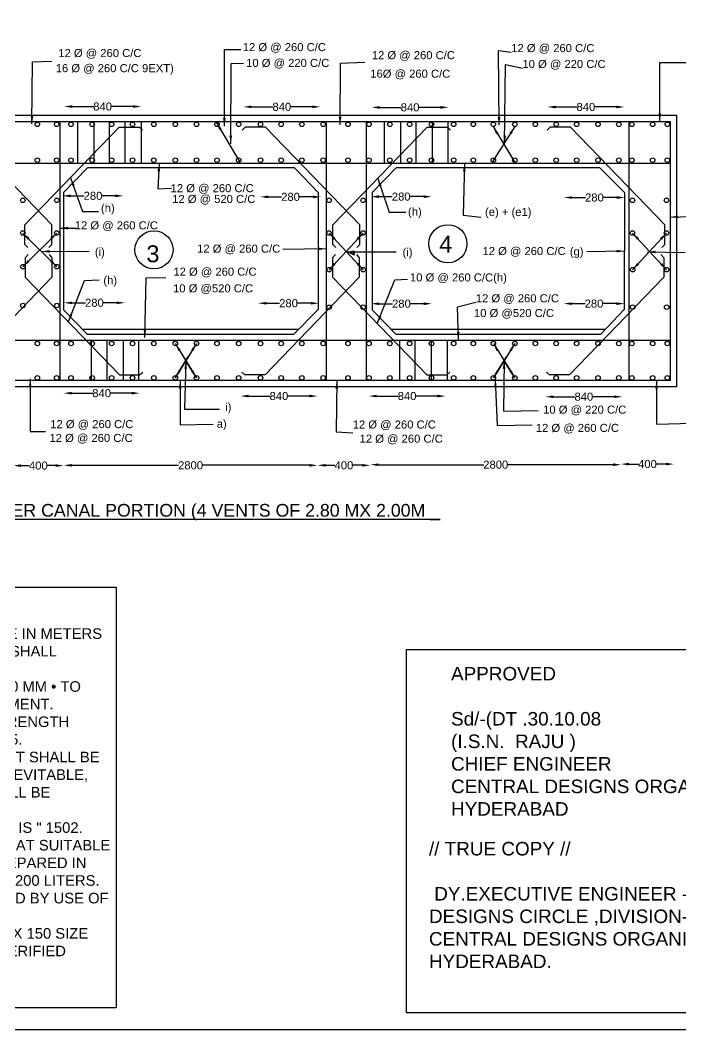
# Model space of a CAD drawing. Header units: millimetres. Extents: x 2123476 to 4268033, y 45589216 to 91252840.
# Drawn here: x 2142029 to 2157644, y 45589216 to 45613075 of the extents above; entities that cross this region are included whole.
import ezdxf

# ---------------------------------------------------------------- set-up
doc = ezdxf.new("R2010")
doc.units = ezdxf.units.MM
doc.header["$MEASUREMENT"] = 0
doc.header["$PDMODE"] = 32
doc.header["$PDSIZE"] = 300
for name, color, linetype in [('DIMENSION', 7, 'Continuous'), ('DRAWING', 2, 'Continuous'), ('TEXT', 7, 'Continuous')]:
    doc.layers.add(name, color=color, linetype=linetype)
doc.styles.get("Standard").update_dxf_attribs({"font": 'arial.ttf', "height": 190})
doc.dimstyles.get("Standard").update_dxf_attribs({"dimtxt": 190, "dimasz": 190, "dimexe": 0.18, "dimexo": 0.0625, "dimgap": 0.09, "dimtad": 0, "dimdec": 0, "dimzin": 0, "dimdsep": 46, "dimtxsty": 'Standard', "dimcen": 0.09, "dimse1": 1, "dimse2": 1, "dimadec": 0, "dimazin": 0, "dimtfac": 1, "dimtdec": 0, "dimtofl": 0, "dimtmove": 0, "dimatfit": 3, "dimfxl": 1, "dimtolj": 1, "dimtzin": 0, "dimarcsym": 0})

# ---------------------------------------------------------------- blocks, each defined once
blk = doc.blocks.new('*D91')
at = {"layer": 'Defpoints', "color": 0, "transparency": 16777216}
for p in [(2143069, 45611041), (2144885, 45611035), (2144885, 45611029)]:
    blk.add_point(p, dxfattribs=at)
at = {"layer": 'TEXT', "color": 0, "lineweight": -2, "transparency": 16777216}
for p, q in [((2143259, 45611035), (2143767, 45611035)), ((2144695, 45611035), (2144187, 45611035))]:
    blk.add_line(p, q, dxfattribs=at)
at = {"layer": 'TEXT', "color": 0, "transparency": 16777216}
for points in [[(2143259, 45611067), (2143259, 45611003), (2143069, 45611035)], [(2144695, 45611067), (2144695, 45611003), (2144885, 45611035)]]:
    blk.add_solid(points, dxfattribs=at)
at = {"layer": 'TEXT', "color": 0, "transparency": 16777216, "insert": (2143977, 45611035), "char_height": 190, "attachment_point": 5}
blk.add_mtext('\\A1;840', dxfattribs=at)
blk = doc.blocks.new('*D92')
at = {"layer": 'Defpoints', "color": 0, "transparency": 16777216}
for p in [(2147306, 45611033), (2149121, 45611027), (2149121, 45611021)]:
    blk.add_point(p, dxfattribs=at)
at = {"layer": 'TEXT', "color": 0, "lineweight": -2, "transparency": 16777216}
for p, q in [((2147496, 45611027), (2148004, 45611027)), ((2148931, 45611027), (2148423, 45611027))]:
    blk.add_line(p, q, dxfattribs=at)
at = {"layer": 'TEXT', "color": 0, "transparency": 16777216}
for points in [[(2147496, 45611059), (2147496, 45610995), (2147306, 45611027)], [(2148931, 45611059), (2148931, 45610995), (2149121, 45611027)]]:
    blk.add_solid(points, dxfattribs=at)
at = {"layer": 'TEXT', "color": 0, "transparency": 16777216, "insert": (2148213, 45611027), "char_height": 190, "attachment_point": 5}
blk.add_mtext('\\A1;840', dxfattribs=at)
blk = doc.blocks.new('*D93')
at = {"layer": 'Defpoints', "color": 0, "transparency": 16777216}
for p in [(2150337, 45611021), (2152153, 45611015), (2152153, 45611008)]:
    blk.add_point(p, dxfattribs=at)
at = {"layer": 'TEXT', "color": 0, "lineweight": -2, "transparency": 16777216}
for p, q in [((2150527, 45611015), (2151035, 45611015)), ((2151963, 45611015), (2151455, 45611015))]:
    blk.add_line(p, q, dxfattribs=at)
at = {"layer": 'TEXT', "color": 0, "transparency": 16777216}
for points in [[(2150527, 45611046), (2150527, 45610983), (2150337, 45611015)], [(2151963, 45611046), (2151963, 45610983), (2152153, 45611015)]]:
    blk.add_solid(points, dxfattribs=at)
at = {"layer": 'TEXT', "color": 0, "transparency": 16777216, "insert": (2151245, 45611015), "char_height": 190, "attachment_point": 5}
blk.add_mtext('\\A1;840', dxfattribs=at)
blk = doc.blocks.new('*D94')
at = {"layer": 'Defpoints', "color": 0, "transparency": 16777216}
for p in [(2154492, 45611030), (2156308, 45611024), (2156308, 45611017)]:
    blk.add_point(p, dxfattribs=at)
at = {"layer": 'TEXT', "color": 0, "lineweight": -2, "transparency": 16777216}
for p, q in [((2154682, 45611024), (2155190, 45611024)), ((2156118, 45611024), (2155610, 45611024))]:
    blk.add_line(p, q, dxfattribs=at)
at = {"layer": 'TEXT', "color": 0, "transparency": 16777216}
for points in [[(2154682, 45611055), (2154682, 45610992), (2154492, 45611024)], [(2156118, 45611055), (2156118, 45610992), (2156308, 45611024)]]:
    blk.add_solid(points, dxfattribs=at)
at = {"layer": 'TEXT', "color": 0, "transparency": 16777216, "insert": (2155400, 45611024), "char_height": 190, "attachment_point": 5}
blk.add_mtext('\\A1;840', dxfattribs=at)
blk = doc.blocks.new('*D95')
at = {"layer": 'Defpoints', "color": 0, "transparency": 16777216}
for p in [(2154444, 45604183), (2156260, 45604177), (2156260, 45604170)]:
    blk.add_point(p, dxfattribs=at)
at = {"layer": 'TEXT', "color": 0, "lineweight": -2, "transparency": 16777216}
for p, q in [((2154634, 45604177), (2155142, 45604177)), ((2156070, 45604177), (2155562, 45604177))]:
    blk.add_line(p, q, dxfattribs=at)
at = {"layer": 'TEXT', "color": 0, "transparency": 16777216}
for points in [[(2154634, 45604208), (2154634, 45604145), (2154444, 45604177)], [(2156070, 45604208), (2156070, 45604145), (2156260, 45604177)]]:
    blk.add_solid(points, dxfattribs=at)
at = {"layer": 'TEXT', "color": 0, "transparency": 16777216, "insert": (2155352, 45604177), "char_height": 190, "attachment_point": 5}
blk.add_mtext('\\A1;840', dxfattribs=at)
blk = doc.blocks.new('*D96')
at = {"layer": 'Defpoints', "color": 0, "transparency": 16777216}
for p in [(2150267, 45604199), (2152082, 45604192), (2152082, 45604186)]:
    blk.add_point(p, dxfattribs=at)
at = {"layer": 'TEXT', "color": 0, "lineweight": -2, "transparency": 16777216}
for p, q in [((2150457, 45604192), (2150965, 45604192)), ((2151892, 45604192), (2151384, 45604192))]:
    blk.add_line(p, q, dxfattribs=at)
at = {"layer": 'TEXT', "color": 0, "transparency": 16777216}
for points in [[(2150457, 45604224), (2150457, 45604161), (2150267, 45604192)], [(2151892, 45604224), (2151892, 45604161), (2152082, 45604192)]]:
    blk.add_solid(points, dxfattribs=at)
at = {"layer": 'TEXT', "color": 0, "transparency": 16777216, "insert": (2151174, 45604192), "char_height": 190, "attachment_point": 5}
blk.add_mtext('\\A1;840', dxfattribs=at)
blk = doc.blocks.new('*D97')
at = {"layer": 'Defpoints', "color": 0, "transparency": 16777216}
for p in [(2147238, 45604199), (2149053, 45604192), (2149053, 45604186)]:
    blk.add_point(p, dxfattribs=at)
at = {"layer": 'TEXT', "color": 0, "lineweight": -2, "transparency": 16777216}
for p, q in [((2147428, 45604192), (2147936, 45604192)), ((2148863, 45604192), (2148355, 45604192))]:
    blk.add_line(p, q, dxfattribs=at)
at = {"layer": 'TEXT', "color": 0, "transparency": 16777216}
for points in [[(2147428, 45604224), (2147428, 45604161), (2147238, 45604192)], [(2148863, 45604224), (2148863, 45604161), (2149053, 45604192)]]:
    blk.add_solid(points, dxfattribs=at)
at = {"layer": 'TEXT', "color": 0, "transparency": 16777216, "insert": (2148145, 45604192), "char_height": 190, "attachment_point": 5}
blk.add_mtext('\\A1;840', dxfattribs=at)
blk = doc.blocks.new('*D98')
at = {"layer": 'Defpoints', "color": 0, "transparency": 16777216}
for p in [(2143055, 45604261), (2143055, 45604213), (2144852, 45604201)]:
    blk.add_point(p, dxfattribs=at)
at = {"layer": 'TEXT', "color": 0, "lineweight": -2, "transparency": 16777216}
for p, q in [((2143245, 45604261), (2143744, 45604261)), ((2144662, 45604261), (2144164, 45604261))]:
    blk.add_line(p, q, dxfattribs=at)
at = {"layer": 'TEXT', "color": 0, "transparency": 16777216}
for points in [[(2143245, 45604293), (2143245, 45604229), (2143055, 45604261)], [(2144662, 45604293), (2144662, 45604229), (2144852, 45604261)]]:
    blk.add_solid(points, dxfattribs=at)
at = {"layer": 'TEXT', "color": 0, "transparency": 16777216, "insert": (2143954, 45604261), "char_height": 190, "attachment_point": 5}
blk.add_mtext('\\A1;840', dxfattribs=at)
blk = doc.blocks.new('*D109')
at = {"layer": 'Defpoints', "color": 0, "transparency": 16777216}
for p in [(2154875, 45606367), (2156310, 45606377), (2156310, 45606363)]:
    blk.add_point(p, dxfattribs=at)
at = {"layer": 'TEXT', "color": 0, "lineweight": -2, "transparency": 16777216}
for p, q in [((2155065, 45606377), (2155381, 45606377)), ((2156120, 45606377), (2155804, 45606377))]:
    blk.add_line(p, q, dxfattribs=at)
at = {"layer": 'TEXT', "color": 0, "transparency": 16777216}
for points in [[(2155065, 45606408), (2155065, 45606345), (2154875, 45606377)], [(2156120, 45606408), (2156120, 45606345), (2156310, 45606377)]]:
    blk.add_solid(points, dxfattribs=at)
at = {"layer": 'TEXT', "color": 0, "transparency": 16777216, "insert": (2155592, 45606377), "char_height": 190, "attachment_point": 5}
blk.add_mtext('\\A1;280', dxfattribs=at)
blk = doc.blocks.new('*D110')
at = {"layer": 'Defpoints', "color": 0, "transparency": 16777216}
for p in [(2154884, 45608875), (2156320, 45608884), (2156320, 45608870)]:
    blk.add_point(p, dxfattribs=at)
at = {"layer": 'TEXT', "color": 0, "lineweight": -2, "transparency": 16777216}
for p, q in [((2155074, 45608884), (2155391, 45608884)), ((2156130, 45608884), (2155813, 45608884))]:
    blk.add_line(p, q, dxfattribs=at)
at = {"layer": 'TEXT', "color": 0, "transparency": 16777216}
for points in [[(2155074, 45608916), (2155074, 45608853), (2154884, 45608884)], [(2156130, 45608916), (2156130, 45608853), (2156320, 45608884)]]:
    blk.add_solid(points, dxfattribs=at)
at = {"layer": 'TEXT', "color": 0, "transparency": 16777216, "insert": (2155602, 45608884), "char_height": 190, "attachment_point": 5}
blk.add_mtext('\\A1;280', dxfattribs=at)
blk = doc.blocks.new('*D111')
at = {"layer": 'Defpoints', "color": 0, "transparency": 16777216}
for p in [(2150318, 45608896), (2151753, 45608905), (2151753, 45608891)]:
    blk.add_point(p, dxfattribs=at)
at = {"layer": 'TEXT', "color": 0, "lineweight": -2, "transparency": 16777216}
for p, q in [((2150508, 45608905), (2150824, 45608905)), ((2151563, 45608905), (2151247, 45608905))]:
    blk.add_line(p, q, dxfattribs=at)
at = {"layer": 'TEXT', "color": 0, "transparency": 16777216}
for points in [[(2150508, 45608937), (2150508, 45608873), (2150318, 45608905)], [(2151563, 45608937), (2151563, 45608873), (2151753, 45608905)]]:
    blk.add_solid(points, dxfattribs=at)
at = {"layer": 'TEXT', "color": 0, "transparency": 16777216, "insert": (2151035, 45608905), "char_height": 190, "attachment_point": 5}
blk.add_mtext('\\A1;280', dxfattribs=at)
blk = doc.blocks.new('*D112')
at = {"layer": 'Defpoints', "color": 0, "transparency": 16777216}
for p in [(2150323, 45606366), (2151758, 45606375), (2151758, 45606361)]:
    blk.add_point(p, dxfattribs=at)
at = {"layer": 'TEXT', "color": 0, "lineweight": -2, "transparency": 16777216}
for p, q in [((2150513, 45606375), (2150829, 45606375)), ((2151568, 45606375), (2151252, 45606375))]:
    blk.add_line(p, q, dxfattribs=at)
at = {"layer": 'TEXT', "color": 0, "transparency": 16777216}
for points in [[(2150513, 45606407), (2150513, 45606343), (2150323, 45606375)], [(2151568, 45606407), (2151568, 45606343), (2151758, 45606375)]]:
    blk.add_solid(points, dxfattribs=at)
at = {"layer": 'TEXT', "color": 0, "transparency": 16777216, "insert": (2151040, 45606375), "char_height": 190, "attachment_point": 5}
blk.add_mtext('\\A1;280', dxfattribs=at)
blk = doc.blocks.new('*D113')
at = {"layer": 'Defpoints', "color": 0, "transparency": 16777216}
for p in [(2147655, 45606376), (2149090, 45606386), (2149090, 45606372)]:
    blk.add_point(p, dxfattribs=at)
at = {"layer": 'TEXT', "color": 0, "lineweight": -2, "transparency": 16777216}
for p, q in [((2147845, 45606386), (2148161, 45606386)), ((2148900, 45606386), (2148583, 45606386))]:
    blk.add_line(p, q, dxfattribs=at)
at = {"layer": 'TEXT', "color": 0, "transparency": 16777216}
for points in [[(2147845, 45606417), (2147845, 45606354), (2147655, 45606386)], [(2148900, 45606417), (2148900, 45606354), (2149090, 45606386)]]:
    blk.add_solid(points, dxfattribs=at)
at = {"layer": 'TEXT', "color": 0, "transparency": 16777216, "insert": (2148372, 45606386), "char_height": 190, "attachment_point": 5}
blk.add_mtext('\\A1;280', dxfattribs=at)
blk = doc.blocks.new('*D114')
at = {"layer": 'Defpoints', "color": 0, "transparency": 16777216}
for p in [(2147701, 45608891), (2149137, 45608900), (2149137, 45608886)]:
    blk.add_point(p, dxfattribs=at)
at = {"layer": 'TEXT', "color": 0, "lineweight": -2, "transparency": 16777216}
for p, q in [((2147891, 45608900), (2148208, 45608900)), ((2148947, 45608900), (2148630, 45608900))]:
    blk.add_line(p, q, dxfattribs=at)
at = {"layer": 'TEXT', "color": 0, "transparency": 16777216}
for points in [[(2147891, 45608932), (2147891, 45608868), (2147701, 45608900)], [(2148947, 45608932), (2148947, 45608868), (2149137, 45608900)]]:
    blk.add_solid(points, dxfattribs=at)
at = {"layer": 'TEXT', "color": 0, "transparency": 16777216, "insert": (2148419, 45608900), "char_height": 190, "attachment_point": 5}
blk.add_mtext('\\A1;280', dxfattribs=at)
blk = doc.blocks.new('*D115')
at = {"layer": 'Defpoints', "color": 0, "transparency": 16777216}
for p in [(2143032, 45608915), (2144467, 45608924), (2144467, 45608910)]:
    blk.add_point(p, dxfattribs=at)
at = {"layer": 'TEXT', "color": 0, "lineweight": -2, "transparency": 16777216}
for p, q in [((2143222, 45608924), (2143538, 45608924)), ((2144277, 45608924), (2143961, 45608924))]:
    blk.add_line(p, q, dxfattribs=at)
at = {"layer": 'TEXT', "color": 0, "transparency": 16777216}
for points in [[(2143222, 45608956), (2143222, 45608892), (2143032, 45608924)], [(2144277, 45608956), (2144277, 45608892), (2144467, 45608924)]]:
    blk.add_solid(points, dxfattribs=at)
at = {"layer": 'TEXT', "color": 0, "transparency": 16777216, "insert": (2143750, 45608924), "char_height": 190, "attachment_point": 5}
blk.add_mtext('\\A1;280', dxfattribs=at)
blk = doc.blocks.new('*D116')
at = {"layer": 'Defpoints', "color": 0, "transparency": 16777216}
for p in [(2143065, 45606387), (2144501, 45606396), (2144501, 45606382)]:
    blk.add_point(p, dxfattribs=at)
at = {"layer": 'TEXT', "color": 0, "lineweight": -2, "transparency": 16777216}
for p, q in [((2143255, 45606396), (2143572, 45606396)), ((2144311, 45606396), (2143994, 45606396))]:
    blk.add_line(p, q, dxfattribs=at)
at = {"layer": 'TEXT', "color": 0, "transparency": 16777216}
for points in [[(2143255, 45606428), (2143255, 45606365), (2143065, 45606396)], [(2144311, 45606428), (2144311, 45606365), (2144501, 45606396)]]:
    blk.add_solid(points, dxfattribs=at)
at = {"layer": 'TEXT', "color": 0, "transparency": 16777216, "insert": (2143783, 45606396), "char_height": 190, "attachment_point": 5}
blk.add_mtext('\\A1;280', dxfattribs=at)
blk = doc.blocks.new('*D137')
at = {"layer": 'Defpoints', "color": 0, "transparency": 16777216}
for p in [(2141860, 45602558), (2143057, 45602549), (2143057, 45602521)]:
    blk.add_point(p, dxfattribs=at)
at = {"layer": 'DIMENSION', "color": 0, "lineweight": -2, "transparency": 16777216}
for p, q in [((2142050, 45602549), (2142245, 45602549)), ((2142867, 45602549), (2142672, 45602549))]:
    blk.add_line(p, q, dxfattribs=at)
at = {"layer": 'DIMENSION', "color": 0, "transparency": 16777216}
for points in [[(2142050, 45602580), (2142050, 45602517), (2141860, 45602549)], [(2142867, 45602580), (2142867, 45602517), (2143057, 45602549)]]:
    blk.add_solid(points, dxfattribs=at)
at = {"layer": 'DIMENSION', "color": 0, "transparency": 16777216, "insert": (2142458, 45602549), "char_height": 190, "attachment_point": 5}
blk.add_mtext('\\A1;400', dxfattribs=at)
blk = doc.blocks.new('*D138')
at = {"layer": 'Defpoints', "color": 0, "transparency": 16777216}
for p in [(2143057, 45602521), (2149056, 45602570), (2149056, 45602556)]:
    blk.add_point(p, dxfattribs=at)
at = {"layer": 'DIMENSION', "color": 0, "lineweight": -2, "transparency": 16777216}
for p, q in [((2143247, 45602556), (2145771, 45602556)), ((2148866, 45602556), (2146341, 45602556))]:
    blk.add_line(p, q, dxfattribs=at)
at = {"layer": 'DIMENSION', "color": 0, "transparency": 16777216}
for points in [[(2143247, 45602587), (2143247, 45602524), (2143057, 45602556)], [(2148866, 45602587), (2148866, 45602524), (2149056, 45602556)]]:
    blk.add_solid(points, dxfattribs=at)
at = {"layer": 'DIMENSION', "color": 0, "transparency": 16777216, "insert": (2146056, 45602556), "char_height": 190, "attachment_point": 5}
blk.add_mtext('\\A1;2800', dxfattribs=at)
blk = doc.blocks.new('*D139')
at = {"layer": 'Defpoints', "color": 0, "transparency": 16777216}
for p in [(2149056, 45602570), (2150306, 45602556), (2150306, 45602528)]:
    blk.add_point(p, dxfattribs=at)
at = {"layer": 'DIMENSION', "color": 0, "lineweight": -2, "transparency": 16777216}
for p, q in [((2149246, 45602556), (2149468, 45602556)), ((2150116, 45602556), (2149895, 45602556))]:
    blk.add_line(p, q, dxfattribs=at)
at = {"layer": 'DIMENSION', "color": 0, "transparency": 16777216}
for points in [[(2149246, 45602587), (2149246, 45602524), (2149056, 45602556)], [(2150116, 45602587), (2150116, 45602524), (2150306, 45602556)]]:
    blk.add_solid(points, dxfattribs=at)
at = {"layer": 'DIMENSION', "color": 0, "transparency": 16777216, "insert": (2149681, 45602556), "char_height": 190, "attachment_point": 5}
blk.add_mtext('\\A1;400', dxfattribs=at)
blk = doc.blocks.new('*D140')
at = {"layer": 'Defpoints', "color": 0, "transparency": 16777216}
for p in [(2150306, 45602556), (2156231, 45602571), (2156231, 45602536)]:
    blk.add_point(p, dxfattribs=at)
at = {"layer": 'DIMENSION', "color": 0, "lineweight": -2, "transparency": 16777216}
for p, q in [((2150496, 45602571), (2152984, 45602571)), ((2156041, 45602571), (2153554, 45602571))]:
    blk.add_line(p, q, dxfattribs=at)
at = {"layer": 'DIMENSION', "color": 0, "transparency": 16777216}
for points in [[(2150496, 45602602), (2150496, 45602539), (2150306, 45602571)], [(2156041, 45602602), (2156041, 45602539), (2156231, 45602571)]]:
    blk.add_solid(points, dxfattribs=at)
at = {"layer": 'DIMENSION', "color": 0, "transparency": 16777216, "insert": (2153269, 45602571), "char_height": 190, "attachment_point": 5}
blk.add_mtext('\\A1;2800', dxfattribs=at)
blk = doc.blocks.new('*D141')
at = {"layer": 'Defpoints', "color": 0, "transparency": 16777216}
for p in [(2156231, 45602571), (2157480, 45602585), (2157480, 45602515)]:
    blk.add_point(p, dxfattribs=at)
at = {"layer": 'DIMENSION', "color": 0, "lineweight": -2, "transparency": 16777216}
for p, q in [((2156421, 45602585), (2156642, 45602585)), ((2157290, 45602585), (2157069, 45602585))]:
    blk.add_line(p, q, dxfattribs=at)
at = {"layer": 'DIMENSION', "color": 0, "transparency": 16777216}
for points in [[(2156421, 45602616), (2156421, 45602553), (2156231, 45602585)], [(2157290, 45602616), (2157290, 45602553), (2157480, 45602585)]]:
    blk.add_solid(points, dxfattribs=at)
at = {"layer": 'DIMENSION', "color": 0, "transparency": 16777216, "insert": (2156856, 45602585), "char_height": 190, "attachment_point": 5}
blk.add_mtext('\\A1;400', dxfattribs=at)

msp = doc.modelspace()

# ---------------------------------------------------------------- linework, layer by layer
at = {"layer": 'DIMENSION', "color": 0}
for points in [[(2176424.6, 45589216), (2123475.5, 45589216), (2123475.5, 45628783), (2176424.6, 45628783)], [(2131518.3, 45599673.2), (2144296.3, 45599673.2), (2144296.3, 45589738.8), (2131518.3, 45589738.8)]]:
    msp.add_lwpolyline(points, close=True, dxfattribs=at)
msp.add_circle((2152138.3, 45607790.9), 451, dxfattribs=at)
at = {"layer": 'DRAWING', "color": 0}
for points in [[(2127409.2, 45610828.3), (2157539.3, 45610828.3), (2157539.3, 45604411.2), (2127409.2, 45604411.2)], [(2127557.1, 45610680.3), (2157391.4, 45610680.3), (2157391.4, 45604559.1), (2127557.1, 45604559.1)]]:
    msp.add_lwpolyline(points, close=True, dxfattribs=at)
for points in [[(2142707.8, 45607699.9), (2142776.6, 45607777.7), (2142776.6, 45608235.3), (2140548, 45610543.3), (2140070.2, 45610543.3), (2139999.2, 45610479.7)], [(2142211.6, 45607699.9), (2142142.8, 45607777.7), (2142142.8, 45608235.3), (2144371.4, 45610543.3), (2144849.3, 45610543.3), (2144920.2, 45610479.7)], [(2142966.6, 45610680.3), (2142966.6, 45604559.1)], [(2143383, 45610680.3), (2143383, 45609694.4)], [(2143771.6, 45610680.3), (2143771.6, 45609694.4)], [(2144134.2, 45610680.3), (2144134.2, 45609694.4)], [(2144502.6, 45610680.3), (2144502.6, 45609694.4)], [(2144889.7, 45610680.3), (2144889.7, 45609694.4)], [(2149986.8, 45607699.9), (2150055.5, 45607777.7), (2150055.5, 45608235.3), (2147826.9, 45610543.3), (2147349.1, 45610543.3), (2147278.1, 45610479.7)], [(2149262.3, 45610680.3), (2149262.3, 45604559.1)], [(2149490.5, 45607699.9), (2149421.8, 45607777.7), (2149421.8, 45608235.3), (2151650.4, 45610543.3), (2152128.2, 45610543.3), (2152199.2, 45610479.7)], [(2150208.9, 45610680.3), (2150208.9, 45604559.1)], [(2150632.7, 45610680.3), (2150632.7, 45609694.4)], [(2151018.1, 45610680.3), (2151018.1, 45609694.4)], [(2151380.6, 45610680.3), (2151380.6, 45609694.4)], [(2151766, 45610680.3), (2151766, 45609694.4)], [(2152137.1, 45610680.3), (2152137.1, 45609694.4)], [(2157193.3, 45607699.9), (2157262.1, 45607777.7), (2157262.1, 45608235.3), (2155033.5, 45610543.3), (2154555.7, 45610543.3), (2154484.7, 45610479.7)], [(2156414.2, 45610680.3), (2156414.2, 45604559.1)], [(2127557.1, 45609694.4), (2157391.4, 45609694.4)], [(2143055.8, 45609004.9), (2143055.8, 45606231.9), (2143615.1, 45605655.3), (2148497.6, 45605655.3), (2149078.4, 45606245.1), (2149078.4, 45608995), (2148513.8, 45609583.8), (2143620.7, 45609583.8), (2143055.8, 45609004.9)], [(2150347.7, 45609004.9), (2150347.7, 45606231.9), (2150907, 45605655.3), (2155750.1, 45605655.3), (2156309.5, 45606245.1), (2156318.5, 45608995), (2155732.1, 45609583.8), (2150912.5, 45609583.8), (2150347.7, 45609004.9)], [(2142711.7, 45607539.2), (2142780.4, 45607461.4), (2142780.4, 45607003.8), (2140551.9, 45604695.8), (2140074, 45604695.8), (2140003.1, 45604759.4)], [(2142215.5, 45607539.2), (2142146.7, 45607461.4), (2142146.7, 45607003.8), (2144375.3, 45604695.8), (2144853.1, 45604695.8), (2144924.1, 45604759.4)], [(2149975.6, 45607539.2), (2150044.3, 45607461.4), (2150044.3, 45607003.8), (2147815.7, 45604695.8), (2147337.9, 45604695.8), (2147266.9, 45604759.4)], [(2149479.3, 45607539.2), (2149410.6, 45607461.4), (2149410.6, 45607003.8), (2151639.2, 45604695.8), (2152117, 45604695.8), (2152187.9, 45604759.4)], [(2157175.3, 45607539.2), (2157244, 45607461.4), (2157244, 45607003.8), (2155015.4, 45604695.8), (2154537.6, 45604695.8), (2154466.6, 45604759.4)], [(2143501, 45605772.9), (2148614.3, 45605773.8)], [(2150792.9, 45605772.9), (2155862.5, 45605773.8)], [(2127557.1, 45605513.5), (2157391.4, 45605513.5)], [(2143705.8, 45605513.5), (2143705.8, 45604559.1)], [(2144073.5, 45605513.5), (2144073.5, 45604559.1)], [(2144459.3, 45605513.5), (2144459.3, 45604559.1)], [(2144825.5, 45605513.5), (2144825.5, 45604559.1)], [(2150990.9, 45605513.5), (2150990.9, 45604559.1)], [(2151360.5, 45605513.5), (2151360.5, 45604559.1)], [(2151741.6, 45605513.5), (2151741.6, 45604559.1)], [(2152122.8, 45605513.5), (2152122.8, 45604559.1)]]:
    msp.add_lwpolyline(points, dxfattribs=at)
for centre in [(2142434.8, 45610612.6), (2142891.9, 45610612.6), (2143230.7, 45610612.6), (2143731.1, 45610612.6), (2144190.2, 45610612.6), (2144682.7, 45610612.6), (2145187, 45610612.6), (2145695.2, 45610612.6), (2146195.6, 45610612.6), (2146680.2, 45610612.6), (2147192.4, 45610612.6), (2147709.5, 45610612.6), (2148198.5, 45610612.6), (2148687.5, 45610612.6), (2149190.7, 45610612.6), (2149778.9, 45610612.6), (2150274.9, 45610612.6), (2150767.6, 45610612.6), (2151234.9, 45610612.6), (2151751.4, 45610612.6), (2152275.3, 45610612.6), (2152740.1, 45610612.6), (2153212.7, 45610612.6), (2153722.6, 45610612.6), (2154204.4, 45610612.6), (2154698.8, 45610612.6), (2155183.4, 45610612.6), (2155686.9, 45610612.6), (2156178.2, 45610612.6), (2156487.7, 45610612.6), (2156978.9, 45610612.6), (2157326.7, 45610612.6), (2142434.8, 45609768.1), (2142891.9, 45609768.1), (2143230.7, 45609768.1), (2143731.1, 45609768.1), (2144190.2, 45609768.1), (2144682.7, 45609768.1), (2145187, 45609768.1), (2145695.2, 45609768.1), (2146195.6, 45609768.1), (2146680.2, 45609768.1), (2147192.4, 45609768.1), (2147709.5, 45609768.1), (2148198.5, 45609768.1), (2148687.5, 45609768.1), (2149190.7, 45609768.1), (2149778.9, 45609768.1), (2150274.9, 45609768.1), (2150767.6, 45609768.1), (2151234.9, 45609768.1), (2151751.4, 45609768.1), (2152275.3, 45609768.1), (2152740.1, 45609768.1), (2153212.7, 45609768.1), (2153722.6, 45609768.1), (2154204.4, 45609768.1), (2154698.8, 45609768.1), (2155183.4, 45609768.1), (2155686.9, 45609768.1), (2156178.2, 45609768.1), (2156487.7, 45609768.1), (2156978.9, 45609768.1), (2157326.7, 45609768.1), (2142090.8, 45608819.5), (2142893.9, 45608819.5), (2149330.8, 45608819.5), (2150134, 45608819.5), (2156502.4, 45608819.5), (2157305.5, 45608819.5), (2142090.8, 45608045.2), (2142893.9, 45608045.2), (2149330.8, 45608045.2), (2150134, 45608045.2), (2156502.4, 45608045.2), (2157305.5, 45608045.2), (2142093.2, 45607249.8), (2142896.3, 45607249.8), (2149333.2, 45607178), (2150136.4, 45607178), (2156504.8, 45607178), (2157307.9, 45607178), (2142093.2, 45606330.7), (2142896.3, 45606330.7), (2149333.2, 45606292.4), (2150136.4, 45606292.4), (2156504.8, 45606292.4), (2157307.9, 45606292.4), (2142434.8, 45605433.4), (2142891.9, 45605433.4), (2143230.7, 45605433.4), (2143731.1, 45605433.4), (2144190.2, 45605433.4), (2144682.7, 45605433.4), (2145187, 45605433.4), (2145695.2, 45605433.4), (2146195.6, 45605433.4), (2146680.2, 45605433.4), (2147192.4, 45605433.4), (2147709.5, 45605433.4), (2148198.5, 45605433.4), (2148687.5, 45605433.4), (2149190.7, 45605433.4), (2149778.9, 45605433.4), (2150274.9, 45605433.4), (2150767.6, 45605433.4), (2151234.9, 45605433.4), (2151751.4, 45605433.4), (2152275.3, 45605433.4), (2152740.1, 45605433.4), (2153212.7, 45605433.4), (2153722.6, 45605433.4), (2154204.4, 45605433.4), (2154698.8, 45605433.4), (2155183.4, 45605433.4), (2155686.9, 45605433.4), (2156178.2, 45605433.4), (2156487.7, 45605433.4), (2156978.9, 45605433.4), (2157326.7, 45605433.4), (2142434.8, 45604622.6), (2142891.9, 45604622.6), (2143230.7, 45604622.6), (2143731.1, 45604622.6), (2144190.2, 45604622.6), (2144682.7, 45604622.6), (2145187, 45604622.6), (2145695.2, 45604622.6), (2146195.6, 45604622.6), (2146680.2, 45604622.6), (2147192.4, 45604622.6), (2147709.5, 45604622.6), (2148198.5, 45604622.6), (2148687.5, 45604622.6), (2149190.7, 45604622.6), (2149778.9, 45604622.6), (2150274.9, 45604622.6), (2150767.6, 45604622.6), (2151234.9, 45604622.6), (2151751.4, 45604622.6), (2152275.3, 45604622.6), (2152740.1, 45604622.6), (2153212.7, 45604622.6), (2153722.6, 45604622.6), (2154204.4, 45604622.6), (2154698.8, 45604622.6), (2155183.4, 45604622.6), (2155686.9, 45604622.6), (2156178.2, 45604622.6), (2156487.7, 45604622.6), (2156978.9, 45604622.6), (2157326.7, 45604622.6)]:
    msp.add_circle(centre, 53.3, dxfattribs=at)
at = {"layer": 'TEXT', "color": 0}
msp.add_lwpolyline([(2151159.2, 45598202), (2160397, 45598202), (2160397, 45589617.6), (2151159.2, 45589617.6)], close=True, dxfattribs=at)
msp.add_circle((2145190.7, 45607648.2), 451, dxfattribs=at)

# ---------------------------------------------------------------- texts
at = {"layer": 'DIMENSION', "color": 0}
for s, height, p in [('12 Ø @ 260 C/C', 190, (2142930.4, 45612203.5)), ('12 Ø @ 260 C/C', 190, (2150339.9, 45612153.6)), ('16 Ø @ 260 C/C 9EXT)', 190, (2142869.2, 45611846.1)), ('16Ø @ 260 C/C', 190, (2150303.4, 45611716.1)), ('12 Ø @ 520 C/C', 190, (2145621.8, 45608755.8)), ('(h)', 190, (2143938.8, 45608542.3)), ('%%UR.C.C. DETAILS OF BOX UNDER CANAL PORTION (4 VENTS OF 2.80 MX 2.00M _', 300, (2135980.7, 45601343))]:
    msp.add_text(s, height=height, dxfattribs=at).set_placement(p)
at = {"layer": 'DIMENSION', "color": 0, "insert": (2131991.4, 45599288.2), "char_height": 200, "width": 12352.765, "attachment_point": 1}
msp.add_mtext('{\\H1.75x;\\LNOTES AND SPECIFICATION} \\P{\\H1.25x;1.ALL DIMENSIONS ARE IN MILLIMETERS AND LEVELS ARE IN METERS\\P2.DO NOT SCALE THE DRAWINGS.WRITTEN DIMENSIONS SHALL FOLLOW ONLY.  \\P3. MINIMUM COVER TO ALL REINFORCEMENT SHALL BE 30 MM • TO ENSURE PROPER COVER OF CONCRETE TO REINFORCEMENT.\\P4. ALL REINFORCING STEEL SHALL BE OF HIGH YIELD STRENGTH DEFORMED BARS, (FE 415) CONFORMING TO IS 1786 -1985.\\P5. JOINTS OR LAPPING OF EARS IN_MAIN REINFORCEMENT SHALL BE AVOIDED AS FAR AS POSSIBLE HOWEVER IF LAPS ARE INEVITABLE, THE PROVISION IN CLAUSE 30446. 6 OF IRC 21 - 2500 SHALL BE STRICTLY FOLLOWED. \\P6. BENDING OF REINFORCEMENT BARS SHALL BE AS PER IS " 1502. SUPPORTING CHAIRS OF 12 MM DIA SHALL BE PROVIDED AT SUITABLE INTERVALS AS PER IS - 1502. 7. CONCRETE SHALL BE PREPARED IN THE MECHANICAL MIXERS OF CAPACITY NOT LESS THAN 200 LITERS. PROPER COMPACTION-OF CONCRETE SHALL BE ENSURED BY USE OF FORM AND NEEDLE VIBRATORS.\\P8. ALL HAUNCHES PROPOSED IN THE BOXES ARE OF 150 X 150 SIZE \\P9. BAR BENDING SCHEDULE SHALL BE PREPARED AND VERIFIED BEFORE EXECUTION }', dxfattribs=at)
at = {"layer": 'TEXT', "color": 0}
for s, height, p in [('12 Ø @ 260 C/C', 190, (2147290.2, 45612343.7)), ('12 Ø @ 260 C/C', 190, (2153635.1, 45612320.9)), ('10 Ø @ 220 C/C', 190, (2147369.5, 45611970)), ('10 Ø @ 220 C/C', 190, (2153900.1, 45611944.9)), ('12 Ø @ 260 C/C', 190, (2145585, 45609010.5)), ('(h)', 190, (2151195.6, 45608454.4)), ('(e) + (e1)', 190, (2153015.1, 45608449.8)), ('12 Ø @ 260 C/C', 190, (2143319.6, 45608132.1)), ('4', 400, (2151932.1, 45607582.5)), ('(i)', 190, (2143793.7, 45607504.3)), ('3', 400, (2145011, 45607354.6)), ('12 Ø @ 260 C/C', 190, (2146211, 45607581.8)), ('(i)', 190, (2151067.1, 45607498.2)), ('12 Ø @ 260 C/C', 190, (2152956.3, 45607524.5)), ('(g)', 190, (2155020.4, 45607515.7)), ('12 Ø @ 260 C/C', 190, (2145650.4, 45607037.2)), ('(h)', 190, (2143994.7, 45606835.3)), ('10 Ø @ 260 C/C(h)', 190, (2151242.3, 45606900.9)), ('10 Ø @520 C/C', 190, (2145642.2, 45606643.1)), ('12 Ø @ 260 C/C', 190, (2152799.1, 45606408.2)), ('10 Ø @520 C/C', 190, (2152754.8, 45606059.7)), ('i)', 190, (2146875.6, 45603838.4)), ('10 Ø @ 220 C/C', 190, (2154389.7, 45603776.7)), ('12 Ø @ 260 C/C', 190, (2142739.8, 45603433.8)), ('a)', 190, (2146674.2, 45603444.9)), ('12 Ø @ 260 C/C', 190, (2149888.4, 45603425.5)), ('12 Ø @ 260 C/C', 190, (2154216.9, 45603345.1)), ('12 Ø @ 260 C/C', 190, (2142721.7, 45603107.9)), ('12 Ø @ 260 C/C', 190, (2150051.6, 45603090.5))]:
    msp.add_text(s, height=height, dxfattribs=at).set_placement(p)
at = {"layer": 'TEXT', "color": 0, "char_height": 319.474, "attachment_point": 1}
for s, insert, width in [('APPROVED\\P  \\PSd/-(DT .30.10.08 \\P(I.S.N.  RAJU ) \\PCHIEF ENGINEER  \\PCENTRAL DESIGNS ORGANISATION HYDERABAD\\P\\P', (2152213, 45597791.4), 7803.643), ('// TRUE COPY //\\P\\P DY.EXECUTIVE ENGINEER -II DESIGNS CIRCLE ,DIVISION-2 CENTRAL DESIGNS ORGANISATION, HYDERABAD.\\P\\P', (2151691.3, 45593655.8), 7983.232)]:
    msp.add_mtext(s, dxfattribs=dict(at, insert=insert, width=width))

# ---------------------------------------------------------------- dimensions: what is measured, and where the dimension line sits
at = {"layer": 'DIMENSION', "color": 0}
for base, p1, p2, text, picture, middle in [((2143056.6, 45602548.8), (2141859.8, 45602557.7), (2143056.6, 45602520.9), '400', '*D137', (2142458.2, 45602548.8)), ((2149055.8, 45602555.8), (2143056.6, 45602520.9), (2149055.8, 45602569.7), '2800', '*D138', (2146056.2, 45602555.8)), ((2150306.4, 45602555.8), (2149055.8, 45602569.7), (2150306.4, 45602527.9), '400', '*D139', (2149681.1, 45602555.8)), ((2156231.5, 45602570.7), (2150306.4, 45602555.8), (2156231.5, 45602535.6), '2800', '*D140', (2153269, 45602570.7)), ((2157479.9, 45602584.7), (2156231.5, 45602570.7), (2157479.9, 45602514.9), '400', '*D141', (2156855.7, 45602584.7))]:
    dim = msp.add_linear_dim(base=base, p1=p1, p2=p2, text=text, dimstyle='Standard', dxfattribs=at)
    dim.commit()
    dim.dimension.update_dxf_attribs({"geometry": picture, "text_midpoint": middle})
at = {"layer": 'TEXT', "color": 0}
for base, p1, p2, text, picture, middle in [((2144884.8, 45611035), (2143069.4, 45611041.3), (2144884.8, 45611028.7), '840', '*D91', (2143977.1, 45611035)), ((2149121.1, 45611027), (2147305.6, 45611033.3), (2149121.1, 45611020.7), '840', '*D92', (2148213.4, 45611027)), ((2152152.7, 45611014.6), (2150337.3, 45611020.9), (2152152.7, 45611008.3), '840', '*D93', (2151245, 45611014.6)), ((2156307.9, 45611023.8), (2154492.4, 45611030.1), (2156307.9, 45611017.5), '840', '*D94', (2155400.1, 45611023.8)), ((2144467.3, 45608924), (2143032.1, 45608914.6), (2144467.3, 45608909.9), '280', '*D115', (2143749.7, 45608924)), ((2149136.5, 45608899.9), (2147701.3, 45608890.5), (2149136.5, 45608885.8), '280', '*D114', (2148418.9, 45608899.9)), ((2151753, 45608905.1), (2150317.8, 45608895.7), (2151753, 45608891), '280', '*D111', (2151035.4, 45608905.1)), ((2156319.7, 45608884.3), (2154884.4, 45608874.9), (2156319.7, 45608870.2), '280', '*D110', (2155602.1, 45608884.3)), ((2144500.5, 45606396.2), (2143065.3, 45606386.8), (2144500.5, 45606382.1), '280', '*D116', (2143782.9, 45606396.2)), ((2149089.8, 45606385.8), (2147654.5, 45606376.4), (2149089.8, 45606371.7), '280', '*D113', (2148372.2, 45606385.8)), ((2151758.1, 45606375.1), (2150322.8, 45606365.7), (2151758.1, 45606361), '280', '*D112', (2151040.4, 45606375.1)), ((2156309.9, 45606376.7), (2154874.6, 45606367.3), (2156309.9, 45606362.6), '280', '*D109', (2155592.2, 45606376.7)), ((2143055, 45604260.8), (2144852.4, 45604200.8), (2143055, 45604212.8), '840', '*D98', (2143953.7, 45604260.8)), ((2149053.1, 45604192.4), (2147237.6, 45604198.7), (2149053.1, 45604186.1), '840', '*D97', (2148145.4, 45604192.4)), ((2152082, 45604192.4), (2150266.6, 45604198.7), (2152082, 45604186.1), '840', '*D96', (2151174.3, 45604192.4)), ((2156259.9, 45604176.6), (2154444.4, 45604182.9), (2156259.9, 45604170.3), '840', '*D95', (2155352.2, 45604176.6))]:
    dim = msp.add_linear_dim(base=base, p1=p1, p2=p2, text=text, dimstyle='Standard', dxfattribs=at)
    dim.commit()
    dim.dimension.update_dxf_attribs({"geometry": picture, "text_midpoint": middle})

# ---------------------------------------------------------------- leaders
at = {"layer": 'DIMENSION', "color": 0}
for points in [[(2146665.2, 45610663.8), (2147219.4, 45609722.2)], [(2145945.4, 45605028), (2145916.7, 45603880.3), (2146742.6, 45603880.3)], [(2142266.5, 45604598.4), (2142266.4, 45603357.9), (2142626.8, 45603355.1)], [(2145808.6, 45604559.1), (2145809, 45603515.7), (2146592.8, 45603526.8)], [(2149513.9, 45604559.1), (2149497.5, 45603343.8), (2149895.4, 45603325.9)]]:
    msp.add_leader(points, dimstyle='Standard', override={"dimgap": 0.09, "dimtad": 0}, dxfattribs=at)
at = {"layer": 'DRAWING', "color": 0}
for points in [[(2142090.8, 45608045.2), (2142896.3, 45607249.8)], [(2142893.9, 45608045.2), (2142093.2, 45607249.8)], [(2149330.8, 45608045.2), (2150136.4, 45607178)], [(2150134, 45608045.2), (2149333.2, 45607178)], [(2156502.4, 45608045.2), (2157307.9, 45607178)], [(2157305.5, 45608045.2), (2156504.8, 45607178)], [(2142896.3, 45607249.8), (2142493.6, 45607647.5)], [(2142093.2, 45607249.8), (2142447, 45607601.3)], [(2149333.2, 45607178), (2149733.6, 45607611.6)], [(2150136.4, 45607178), (2149733.6, 45607611.6)], [(2156504.8, 45607178), (2156905.1, 45607611.6)], [(2157307.9, 45607178), (2156905.1, 45607611.6)], [(2146195.6, 45605433.4), (2145695.2, 45604622.6)], [(2145695.2, 45605433.4), (2146195.6, 45604622.6)], [(2153722.6, 45605433.4), (2153212.7, 45604622.6)], [(2153212.7, 45605433.4), (2153722.6, 45604622.6)], [(2145695.2, 45604622.6), (2146010.2, 45605133)], [(2146195.6, 45604622.6), (2145945.4, 45605028)], [(2153212.7, 45604622.6), (2153526.8, 45605122.1)], [(2153722.6, 45604622.6), (2153467.6, 45605028)]]:
    msp.add_leader(points, dimstyle='Standard', override={"dimgap": 0.09, "dimtad": 0}, dxfattribs=at)
at = {"layer": 'TEXT', "color": 0}
for points in [[(2146855.5, 45610571), (2146855.2, 45612385), (2147244.8, 45612383.8)], [(2153347.8, 45610594.7), (2153338.1, 45612361.4), (2153635.1, 45612320.9)], [(2142307.4, 45610625), (2142320.2, 45612093.2), (2142777.8, 45612104.6)], [(2147004, 45610156.3), (2147018, 45612054.9), (2147304, 45612059.6)], [(2149590.2, 45610604.7), (2149598.6, 45612058.5), (2150175.4, 45612082.3)], [(2153479.9, 45610156), (2153501.1, 45612030.9), (2153900.1, 45611944.9)], [(2157147.5, 45610680.3), (2157145.8, 45612076.6), (2157786.3, 45612071.8)], [(2153722.6, 45610559.4), (2153183.8, 45609723.3)], [(2153205.5, 45610559.9), (2153722.6, 45609714.9)], [(2145314, 45609694.4), (2145285.5, 45609093.2), (2145601.8, 45609102.7)], [(2152531.9, 45609694.4), (2152496.4, 45608469.9), (2152913.3, 45608424.2)], [(2143221.4, 45609352.2), (2143505.7, 45608557.5), (2143882.3, 45608557.5)], [(2150485.2, 45609336.6), (2150748.2, 45608541.2), (2151141, 45608541.2)], [(2157391.4, 45608423.2), (2158128.8, 45608443.9)], [(2142966.6, 45608159.3), (2143357.1, 45608162.8)], [(2142532.1, 45607609.5), (2143662.4, 45607614.3)], [(2149262.3, 45607673.8), (2148239.8, 45607659.6)], [(2149742.1, 45607602.5), (2150914.9, 45607599.9)], [(2156314, 45607620.1), (2155422.8, 45607603)], [(2156859.8, 45607598.2), (2157749.9, 45607588.3)], [(2149754.4, 45607589.3), (2149782.9, 45607581.7)], [(2143167.7, 45605946.4), (2143548.1, 45606926.2), (2143895.9, 45606938.1)], [(2144972.4, 45605576.2), (2145010.2, 45606988.7), (2145473.2, 45606992.9)], [(2150469.2, 45605907.5), (2150885.7, 45606940), (2151184.7, 45606955.4)], [(2152388, 45605513.5), (2152367.2, 45606304.9), (2152799.1, 45606408.2)], [(2153467.6, 45605028), (2153453.8, 45603832), (2154270.8, 45603850.5)], [(2153255.7, 45604591.2), (2153300.3, 45603498.6), (2154131.3, 45603512.6)], [(2157068.7, 45604559.1), (2157072.8, 45603525.1), (2157918.1, 45603549)]]:
    msp.add_leader(points, dimstyle='Standard', override={"dimgap": 0.09, "dimtad": 0}, dxfattribs=at)

doc.saveas('drawing.dxf')
